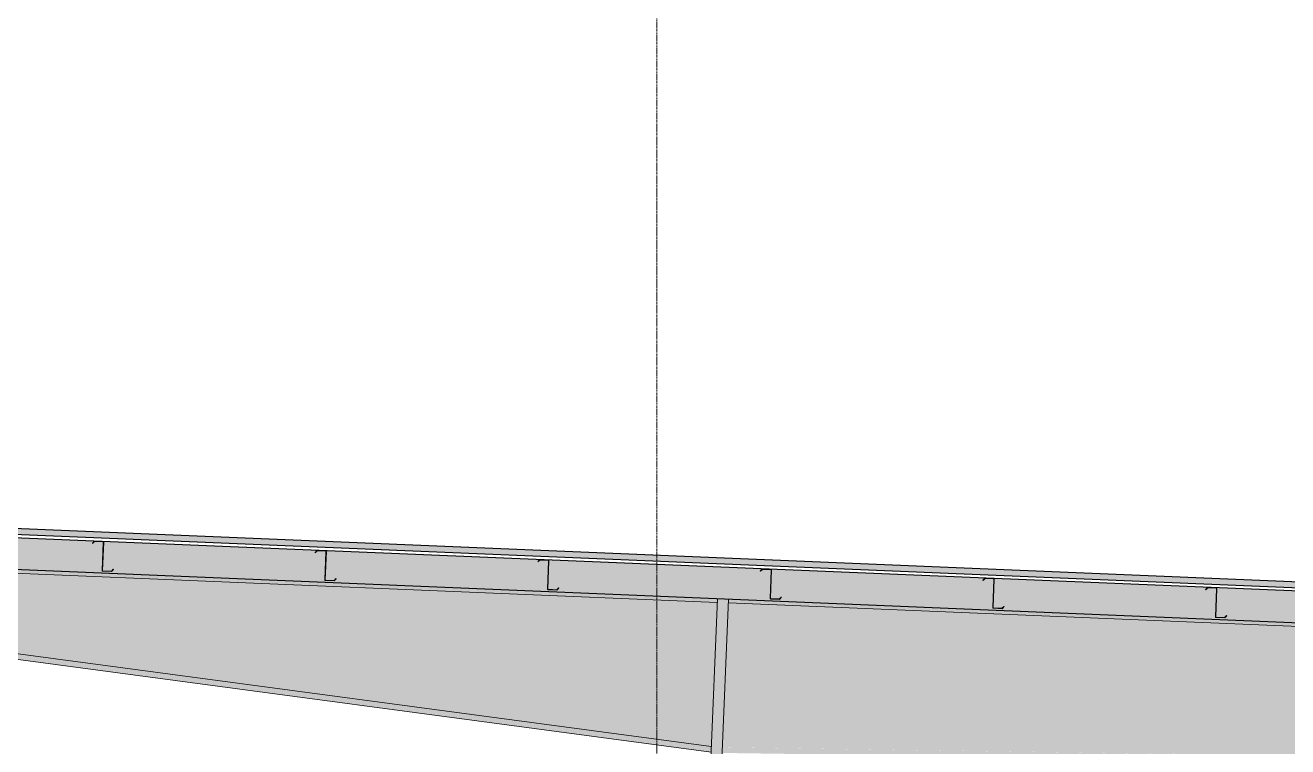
# Model space of a CAD drawing. Header units: inches. Extents: x -55396 to -733, y -290 to 853.
# Drawn here: x -16872.5 to -16532.6, y 327.1 to 521.4 of the extents above; entities that cross this region are included whole.
import ezdxf

# ---------------------------------------------------------------- set-up
doc = ezdxf.new("R2010")
doc.units = ezdxf.units.IN
doc.header["$MEASUREMENT"] = 0
doc.linetypes.add('Grid Line 1_2_', pattern=[0.875, 0.5, -0.125, 0.125, -0.125])
for name, color, linetype, lineweight in [('A-CLNG', 13, 'Continuous', 9), ('A-CLNG-PATT', 13, 'Continuous', 25), ('A-ROOF', 132, 'Continuous', 9), ('S-BEAM', 12, 'Continuous', 9), ('S-GRID', 1, 'Continuous', 9)]:
    doc.layers.add(name, color=color, linetype=linetype, lineweight=lineweight)
pattern_1 = [(45, (22011.012, 102), (-19.007, 19.007), []), (45, (22011.012, 130.8), (-19.007, 19.007), [])]

# ---------------------------------------------------------------- blocks, each defined once
blk = doc.blocks.new('Girt_Z - 8_D-V286-Section 1')
at = {"layer": 'S-BEAM', "lineweight": 15}
for p, q in [((21474.82, 382.51), (21474.31, 381.95)), ((21474.31, 381.95), (21474.39, 381.88)), ((21474.39, 381.88), (21474.87, 382.4)), ((21477.18, 382.41), (21474.82, 382.51)), ((21474.87, 382.4), (21477.18, 382.3)), ((21477.25, 382.22), (21476.94, 374.6)), ((21477.05, 374.59), (21477.36, 382.21)), ((21479.44, 374.42), (21477.12, 374.51)), ((21477.12, 374.4), (21479.48, 374.31)), ((21479.91, 374.93), (21479.44, 374.42)), ((21479.48, 374.31), (21479.99, 374.86)), ((21479.99, 374.86), (21479.91, 374.93))]:
    blk.add_line(p, q, dxfattribs=at)
for centre, radius, start, end in [((21477.18, 382.22), 0.187, 357.6141, 87.6141), ((21477.18, 382.22), 0.0782, 357.6141, 85.4913), ((21477.12, 374.59), 0.188, 177.6141, 267.6141), ((21477.12, 374.59), 0.0782, 177.6141, 264.5717)]:
    blk.add_arc(centre, radius, start, end, dxfattribs=at)
blk = doc.blocks.new('Girt_Z - 8_D-V287-Section 1')
at = {"layer": 'S-BEAM'}
h = blk.add_hatch(dxfattribs=at)
h.set_pattern_fill('FP_20', color=256, style=0, pattern_type=2)
h.set_pattern_definition(pattern_1)
h.paths.add_polyline_path([(21539.43, 371.81), (21539.94, 372.36), (21539.85, 372.44), (21539.38, 371.92), (21537.07, 372.02), (21537.06, 371.91)], flags=0)
h.paths.add_polyline_path([(21536.99, 372.1), (21537.31, 379.72), (21537.2, 379.72), (21536.89, 372.1)], flags=0)
h.paths.add_polyline_path([(21534.34, 379.38), (21534.81, 379.9), (21537.13, 379.8), (21537.13, 379.91), (21534.77, 380.01), (21534.26, 379.46)], flags=0)
at = {"layer": 'S-BEAM', "lineweight": 15}
for p, q in [((21534.77, 380.01), (21534.26, 379.46)), ((21534.26, 379.46), (21534.34, 379.38)), ((21534.34, 379.38), (21534.81, 379.9)), ((21537.13, 379.91), (21534.77, 380.01)), ((21534.81, 379.9), (21537.13, 379.8)), ((21537.2, 379.72), (21536.89, 372.1)), ((21536.99, 372.1), (21537.31, 379.72)), ((21537.06, 371.91), (21539.43, 371.81)), ((21539.38, 371.92), (21537.07, 372.02)), ((21539.85, 372.44), (21539.38, 371.92)), ((21539.43, 371.81), (21539.94, 372.36)), ((21539.94, 372.36), (21539.85, 372.44))]:
    blk.add_line(p, q, dxfattribs=at)
for centre, radius, start, end in [((21537.12, 379.72), 0.187, 357.6141, 87.6141), ((21537.12, 379.72), 0.0782, 357.6141, 85.4913), ((21537.07, 372.09), 0.188, 177.6141, 267.6141), ((21537.07, 372.09), 0.0782, 177.6141, 264.5717)]:
    blk.add_arc(centre, radius, start, end, dxfattribs=at)
blk = doc.blocks.new('Girt_Z - 8_D-V288-Section 1')
at = {"layer": 'S-BEAM'}
h = blk.add_hatch(dxfattribs=at)
h.set_pattern_fill('FP_20', color=256, style=0, pattern_type=2)
h.set_pattern_definition(pattern_1)
h.paths.add_polyline_path([(21599.38, 369.31), (21599.88, 369.86), (21599.8, 369.94), (21599.33, 369.42), (21597.01, 369.52), (21597.01, 369.41)], flags=0)
h.paths.add_polyline_path([(21596.94, 369.6), (21597.26, 377.22), (21597.15, 377.22), (21596.83, 369.6)], flags=0)
h.paths.add_polyline_path([(21594.29, 376.88), (21594.76, 377.4), (21597.08, 377.3), (21597.08, 377.41), (21594.72, 377.51), (21594.21, 376.96)], flags=0)
at = {"layer": 'S-BEAM', "lineweight": 15}
for p, q in [((21594.72, 377.51), (21594.21, 376.96)), ((21594.29, 376.88), (21594.76, 377.4)), ((21597.08, 377.41), (21594.72, 377.51)), ((21594.76, 377.4), (21597.08, 377.3)), ((21594.21, 376.96), (21594.29, 376.88)), ((21597.15, 377.22), (21596.83, 369.6)), ((21596.94, 369.6), (21597.26, 377.22)), ((21599.33, 369.42), (21597.01, 369.52)), ((21597.01, 369.41), (21599.38, 369.31)), ((21599.8, 369.94), (21599.33, 369.42)), ((21599.38, 369.31), (21599.88, 369.86)), ((21599.88, 369.86), (21599.8, 369.94))]:
    blk.add_line(p, q, dxfattribs=at)
for centre, radius, start, end in [((21597.07, 377.23), 0.187, 357.6141, 87.6141), ((21597.07, 377.23), 0.0782, 357.6141, 85.4913), ((21597.02, 369.6), 0.188, 177.6141, 267.6141), ((21597.02, 369.6), 0.0782, 177.6141, 264.5717)]:
    blk.add_arc(centre, radius, start, end, dxfattribs=at)
blk = doc.blocks.new('Girt_Z - 8_D-V289-Section 1')
at = {"layer": 'S-BEAM', "lineweight": 15}
for p, q in [((21654.66, 375.01), (21654.16, 374.46)), ((21654.16, 374.46), (21654.24, 374.39)), ((21654.24, 374.39), (21654.71, 374.9)), ((21657.03, 374.91), (21654.66, 375.01)), ((21654.71, 374.9), (21657.03, 374.81)), ((21657.1, 374.72), (21656.78, 367.11)), ((21656.89, 367.1), (21657.21, 374.72)), ((21659.75, 367.44), (21659.28, 366.92)), ((21659.33, 366.81), (21659.83, 367.37)), ((21659.83, 367.37), (21659.75, 367.44)), ((21659.28, 366.92), (21656.96, 367.02)), ((21656.96, 366.91), (21659.33, 366.81))]:
    blk.add_line(p, q, dxfattribs=at)
for centre, radius, start, end in [((21657.02, 374.73), 0.187, 357.6141, 87.6141), ((21657.02, 374.73), 0.0782, 357.6141, 85.4913), ((21656.97, 367.1), 0.188, 177.6141, 267.6141), ((21656.97, 367.1), 0.0782, 177.6141, 264.5717)]:
    blk.add_arc(centre, radius, start, end, dxfattribs=at)
blk = doc.blocks.new('Girt_Z - 8_D-V290-Section 1')
at = {"layer": 'S-BEAM'}
h = blk.add_hatch(dxfattribs=at)
h.set_pattern_fill('FP_20', color=256, style=0, pattern_type=2)
h.set_pattern_definition(pattern_1)
h.paths.add_polyline_path([(21719.27, 364.31), (21719.78, 364.87), (21719.7, 364.94), (21719.23, 364.43), (21716.91, 364.52), (21716.91, 364.41)], flags=0)
h.paths.add_polyline_path([(21716.84, 364.6), (21717.16, 372.22), (21717.05, 372.23), (21716.73, 364.61)], flags=0)
h.paths.add_polyline_path([(21714.19, 371.89), (21714.66, 372.4), (21716.97, 372.31), (21716.98, 372.42), (21714.61, 372.52), (21714.11, 371.96)], flags=0)
at = {"layer": 'S-BEAM', "lineweight": 15}
for p, q in [((21714.61, 372.52), (21714.11, 371.96)), ((21714.11, 371.96), (21714.19, 371.89)), ((21714.19, 371.89), (21714.66, 372.4)), ((21716.98, 372.42), (21714.61, 372.52)), ((21714.66, 372.4), (21716.97, 372.31)), ((21717.05, 372.23), (21716.73, 364.61)), ((21716.84, 364.6), (21717.16, 372.22)), ((21719.23, 364.43), (21716.91, 364.52)), ((21716.91, 364.41), (21719.27, 364.31)), ((21719.7, 364.94), (21719.23, 364.43)), ((21719.27, 364.31), (21719.78, 364.87)), ((21719.78, 364.87), (21719.7, 364.94))]:
    blk.add_line(p, q, dxfattribs=at)
for centre, radius, start, end in [((21716.97, 372.23), 0.0782, 357.6141, 85.4913), ((21716.97, 372.23), 0.187, 357.6141, 87.6141), ((21716.92, 364.6), 0.188, 177.6141, 267.6141), ((21716.92, 364.6), 0.0782, 177.6141, 264.5717)]:
    blk.add_arc(centre, radius, start, end, dxfattribs=at)
blk = doc.blocks.new('Girt_Z - 8_D-V291-Section 1')
at = {"layer": 'S-BEAM'}
h = blk.add_hatch(dxfattribs=at)
h.set_pattern_fill('FP_20', color=256, style=0, pattern_type=2)
h.set_pattern_definition(pattern_1)
h.paths.add_polyline_path([(21779.22, 361.82), (21779.73, 362.37), (21779.65, 362.44), (21779.18, 361.93), (21776.86, 362.02), (21776.86, 361.92)], flags=0)
h.paths.add_polyline_path([(21776.79, 362.11), (21777.1, 369.72), (21776.99, 369.73), (21776.68, 362.11)], flags=0)
h.paths.add_polyline_path([(21774.13, 369.39), (21774.61, 369.91), (21776.92, 369.81), (21776.92, 369.92), (21774.56, 370.02), (21774.05, 369.46)], flags=0)
at = {"layer": 'S-BEAM', "lineweight": 15}
for p, q in [((21774.56, 370.02), (21774.05, 369.46)), ((21774.05, 369.46), (21774.13, 369.39)), ((21774.13, 369.39), (21774.61, 369.91)), ((21776.92, 369.92), (21774.56, 370.02)), ((21774.61, 369.91), (21776.92, 369.81)), ((21776.99, 369.73), (21776.68, 362.11)), ((21776.79, 362.11), (21777.1, 369.72)), ((21779.18, 361.93), (21776.86, 362.02)), ((21776.86, 361.92), (21779.22, 361.82)), ((21779.65, 362.44), (21779.18, 361.93)), ((21779.22, 361.82), (21779.73, 362.37)), ((21779.73, 362.37), (21779.65, 362.44))]:
    blk.add_line(p, q, dxfattribs=at)
for centre, radius, start, end in [((21776.92, 369.73), 0.187, 357.6141, 87.6141), ((21776.92, 369.73), 0.0782, 357.6141, 85.4913), ((21776.86, 362.1), 0.188, 177.6141, 267.6141), ((21776.86, 362.1), 0.0782, 177.6141, 264.5717)]:
    blk.add_arc(centre, radius, start, end, dxfattribs=at)
blk = doc.blocks.new('columns and girder2 - one-1108489-Section 1')
at = {"layer": 'S-BEAM'}
h = blk.add_hatch(color=256, dxfattribs=at)
h.paths.add_polyline_path([(22302.33, 296.54), (22302.33, 298.06), (22123.34, 329.96), (22009.3, 321.86), (22009.24, 320.37), (22123.26, 328.45), (22297.96, 297.32)], flags=0)
h.paths.add_polyline_path([(22006.23, 320.29), (22006.29, 321.79), (21643.96, 326.95), (21643.9, 325.46), (22006.07, 320.29)], flags=0)
h.paths.add_polyline_path([(21640.9, 325.67), (21640.96, 327.17), (21403.33, 358.96), (21194.62, 329.61), (21194.62, 328.11), (21403.33, 357.45), (21640.73, 325.69)], flags=0)
h.paths.add_polyline_path([(22359.55, 336.13), (22359.55, 337.14), (22305.33, 339.4), (22305.33, 338.39), (22359.15, 336.15)], flags=0)
h.paths.add_polyline_path([(22302.33, 338.52), (22302.33, 339.52), (22010.54, 351.68), (22010.58, 350.67), (22259.23, 340.31)], flags=0)
h.paths.add_polyline_path([(22007.5, 350.8), (22007.54, 351.8), (21645.62, 366.88), (21645.67, 365.88), (22006.07, 350.86)], flags=0)
h.paths.add_polyline_path([(21642.58, 366.01), (21642.62, 367.01), (21194.62, 385.67), (21194.62, 384.67), (21640.73, 366.09)], flags=0)
h.paths.add_polyline_path([(21191.62, 384.8), (21191.62, 385.8), (21135.05, 388.16), (21135.05, 388.66), (21134.3, 388.69), (21134.3, 387.19), (21174.68, 385.5)], flags=0)
h = blk.add_hatch(color=256, dxfattribs=at)
h.paths.add_polyline_path([(22358.05, -6), (22358.05, -6), (22340.05, -6)], flags=0)
h.paths.add_polyline_path([(22357.19, 0), (22358.05, 0), (22358.05, 285.6), (22307.55, 285.6), (22307.55, 286.6), (22358.05, 286.6), (22358.05, 323.95), (22354.43, 323.95), (22354.43, 324.3), (22355.79, 324.3), (22356.19, 324.53), (22356.32, 324.83), (22356.24, 335.46), (22356.16, 335.65), (22355.79, 335.8), (22354.43, 335.8), (22354.43, 336.15), (22358.05, 336.2), (22305.33, 338.39), (22305.33, 294.08), (22340.05, 118.85), (22340.05, 0)], flags=0)
h.paths.add_polyline_path([(21153.8, 0), (21153.8, 119), (21191.77, 323.84), (21191.62, 323.84), (21191.62, 384.8), (21135.8, 387.12), (21135.8, 325.09), (21188.62, 325.09), (21188.62, 324.09), (21135.8, 324.09), (21135.8, 0), (21136.67, 0)], flags=0)
h.paths.add_polyline_path([(22302.33, 298.06), (22302.33, 338.52), (22010.5, 350.68), (22009.3, 321.88), (22123.34, 329.96), (22297.96, 298.84)], flags=0)
h.paths.add_polyline_path([(22006.29, 321.79), (22007.5, 350.8), (21645.58, 365.88), (21643.96, 326.96), (22006.07, 321.79)], flags=0)
h.paths.add_polyline_path([(22358.05, 324.3), (22358.02, 335.8), (22357.08, 335.8), (22356.71, 335.65), (22356.55, 335.12), (22356.63, 324.65), (22356.71, 324.46), (22357.08, 324.3)], flags=0)
h.paths.add_polyline_path([(21640.96, 327.17), (21642.58, 366.01), (21194.62, 384.59), (21194.62, 329.63), (21403.33, 358.96), (21640.73, 327.2)], flags=0)
h = blk.add_hatch(color=256, dxfattribs=at)
h.paths.add_polyline_path([(22302.33, 294.08), (22305.33, 294.08), (22305.33, 339.4), (22302.33, 339.52), (22302.33, 310.89)], flags=0)
h.paths.add_polyline_path([(22009.06, 316.25), (22010.54, 351.68), (22007.54, 351.8), (22006.07, 316.38)], flags=0)
h.paths.add_polyline_path([(21643.73, 321.47), (21645.62, 366.88), (21642.62, 367.01), (21640.73, 321.59)], flags=0)
h.paths.add_polyline_path([(21191.62, 323.84), (21194.62, 323.84), (21194.62, 385.67), (21191.62, 385.8), (21191.62, 336.59)], flags=0)
for p, q in [((21194.62, 384.67), (21642.58, 366.01)), ((21642.62, 367.01), (21640.73, 321.59)), ((21643.73, 321.47), (21645.62, 366.88)), ((21645.58, 365.88), (22007.5, 350.8)), ((21640.96, 327.17), (21403.33, 358.96)), ((21403.33, 357.45), (21640.9, 325.67))]:
    blk.add_line(p, q, dxfattribs=at)

msp = doc.modelspace()

# ---------------------------------------------------------------- hatches: boundary and pattern name
at = {"layer": 'A-CLNG-PATT', "lineweight": 9}
h = msp.add_hatch(dxfattribs=at)
h.set_pattern_fill('FP_22', color=256, style=0, pattern_type=2)
h.set_pattern_definition([(161.57, (22011.972, 102.96), (-7.6802237, -0.0009796), [0, -54.643, 6.067, 0]), (18.43, (22010.052, 102.96), (-7.6802237, 0.0009796), [0, -54.643, 6.067, 0]), (108.43, (22011.972, 102.96), (3.8382953, -19.20136532), [18.211, -42.499]), (71.57, (22010.052, 102.96), (3.8382953, 19.20136532), [18.211, -42.499])])
h.paths.add_polyline_path([(-15956.21, 336.59), (-15956.21, 345.1), (-17193.72, 396.66), (-17193.72, 388.16), (-16069.55, 341.32)], flags=0)
at = {"layer": 'A-ROOF'}
msp.add_hatch(color=256, dxfattribs=at).paths.add_polyline_path([(-15892.97, 343.42), (-15892.97, 344.92), (-17208.32, 399.73), (-17208.32, 398.23), (-15914.61, 344.32)], flags=0)

# ---------------------------------------------------------------- linework, layer by layer
at = {"layer": 'A-CLNG', "lineweight": 25}
for p, q in [((-15956.21, 345.1), (-17193.72, 396.66)), ((-17193.72, 388.16), (-15956.21, 336.59))]:
    msp.add_line(p, q, dxfattribs=at)
at = {"layer": 'A-ROOF', "lineweight": 25}
for p, q in [((-15892.97, 344.92), (-17208.32, 399.73)), ((-17208.32, 398.23), (-15892.97, 343.42))]:
    msp.add_line(p, q, dxfattribs=at)
at = {"layer": 'S-GRID', "linetype": 'Grid Line 1_2_'}
msp.add_line((-16702.47, -132), (-16702.47, 648.66), dxfattribs=at)
msp.add_line((-16702.47, -132), (-16702.47, 648.66), dxfattribs=at)

# ---------------------------------------------------------------- block references
at = {"layer": 'S-BEAM'}
for name in ['columns and girder2 - one-1108489-Section 1', 'Girt_Z - 8_D-V286-Section 1', 'Girt_Z - 8_D-V287-Section 1', 'Girt_Z - 8_D-V288-Section 1', 'Girt_Z - 8_D-V289-Section 1', 'Girt_Z - 8_D-V290-Section 1', 'Girt_Z - 8_D-V291-Section 1']:
    msp.add_blockref(name, (-38328.77, 0), dxfattribs=at)

doc.saveas('drawing.dxf')
